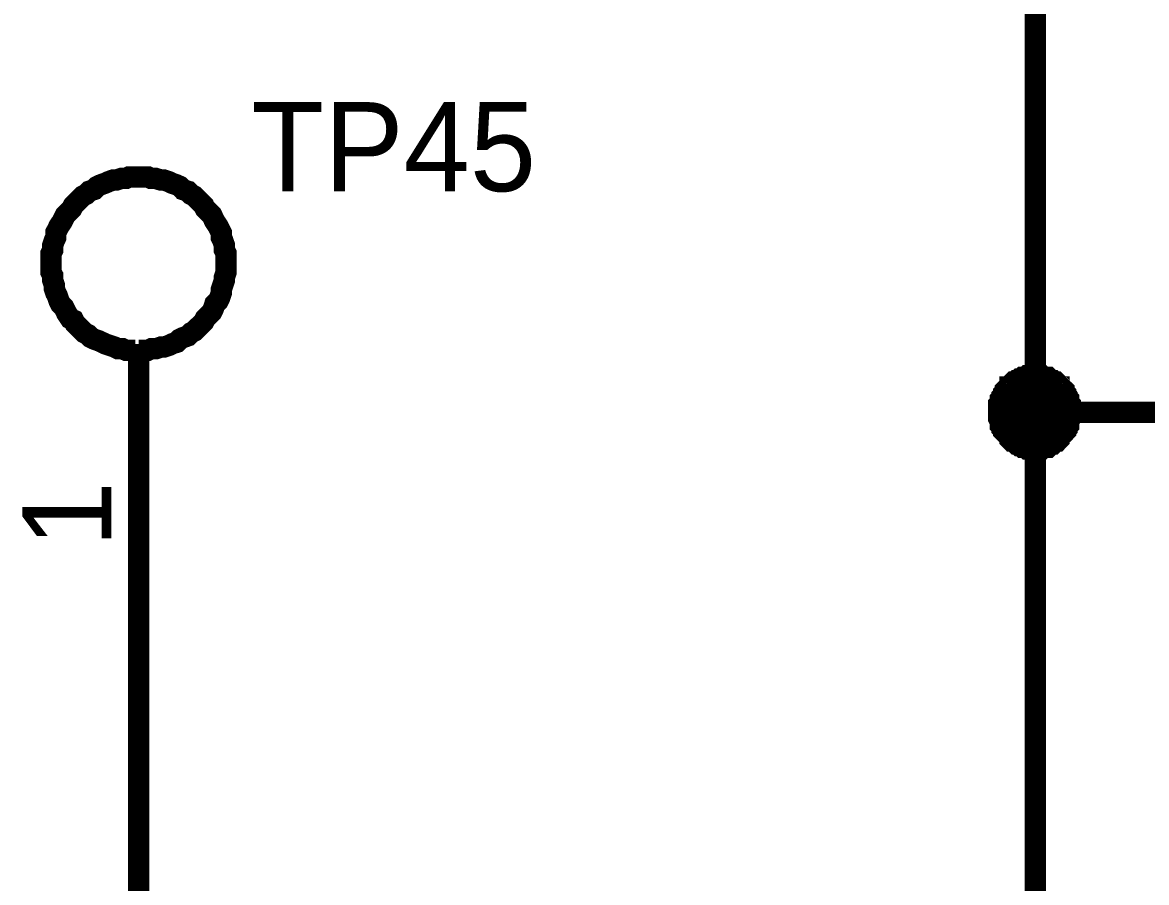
# Model space of a CAD drawing. Header units: millimetres. Extents: x 0 to 800, y 0 to 567.
# Drawn here: x 119.34 to 135.18, y 76.81 to 88.92 of the extents above; entities that cross this region are included whole.
import ezdxf

# ---------------------------------------------------------------- set-up
doc = ezdxf.new("R2010")
doc.units = ezdxf.units.MM
doc.layers.add('Sheet', color=255, linetype='Continuous')

msp = doc.modelspace()

# ---------------------------------------------------------------- linework, layer by layer
at = {"layer": 'Sheet'}
for points, const_width in [([(151.911, 83.301), (151.911, 83.435), (133.611, 83.435), (133.611, 91.051), (133.611, 92.126)], 0.3), ([(120.978, 86.75), (120.911, 86.75), (120.844, 86.75), (120.799, 86.728), (120.732, 86.728), (120.665, 86.706), (120.62, 86.706), (120.553, 86.683), (120.508, 86.661), (120.441, 86.638), (120.396, 86.616), (120.351, 86.571), (120.284, 86.549), (120.239, 86.504), (120.194, 86.482), (120.149, 86.437), (120.105, 86.392), (120.06, 86.347), (120.037, 86.302), (119.993, 86.258), (119.948, 86.213), (119.925, 86.168), (119.903, 86.123), (119.858, 86.056), (119.836, 86.011), (119.813, 85.966), (119.813, 85.899), (119.791, 85.854), (119.769, 85.787), (119.769, 85.72), (119.746, 85.675), (119.746, 85.608), (119.746, 85.541)], 0.3), ([(122.21, 85.541), (122.21, 85.608), (122.21, 85.675), (122.188, 85.72), (122.188, 85.787), (122.165, 85.854), (122.143, 85.899), (122.143, 85.966), (122.121, 86.011), (122.098, 86.056), (122.053, 86.123), (122.031, 86.168), (122.009, 86.213), (121.964, 86.258), (121.919, 86.302), (121.897, 86.347), (121.852, 86.392), (121.807, 86.437), (121.762, 86.482), (121.717, 86.504), (121.673, 86.549), (121.605, 86.571), (121.561, 86.616), (121.516, 86.638), (121.449, 86.661), (121.404, 86.683), (121.337, 86.706), (121.292, 86.706), (121.225, 86.728), (121.157, 86.728), (121.113, 86.75), (121.045, 86.75), (120.978, 86.75)], 0.3), ([(119.746, 85.541), (119.746, 85.474), (119.746, 85.406), (119.769, 85.362), (119.769, 85.295), (119.791, 85.227), (119.791, 85.183), (119.813, 85.115), (119.836, 85.071), (119.858, 85.003), (119.881, 84.959), (119.925, 84.914), (119.948, 84.869), (119.97, 84.824), (120.015, 84.757), (120.06, 84.735), (120.082, 84.69), (120.127, 84.645), (120.172, 84.6), (120.217, 84.555), (120.261, 84.533), (120.306, 84.488), (120.351, 84.466), (120.418, 84.443), (120.463, 84.421), (120.508, 84.399), (120.575, 84.376), (120.642, 84.354), (120.687, 84.331), (120.754, 84.331), (120.799, 84.309), (120.866, 84.309), (120.933, 84.309)], 0.3), ([(120.978, 84.309), (121.045, 84.309), (121.113, 84.309), (121.157, 84.331), (121.225, 84.331), (121.292, 84.354), (121.337, 84.354), (121.404, 84.376), (121.449, 84.399), (121.516, 84.421), (121.561, 84.466), (121.605, 84.488), (121.673, 84.511), (121.717, 84.555), (121.762, 84.578), (121.807, 84.623), (121.852, 84.667), (121.897, 84.712), (121.919, 84.757), (121.964, 84.802), (122.009, 84.847), (122.031, 84.891), (122.053, 84.959), (122.098, 85.003), (122.121, 85.048), (122.143, 85.115), (122.143, 85.16), (122.165, 85.227), (122.188, 85.295), (122.188, 85.339), (122.21, 85.406), (122.21, 85.474), (122.21, 85.541)], 0.3), ([(120.978, 84.399), (120.978, 80.904)], 0.3), ([(133.096, 83.435), (133.096, 83.458), (133.096, 83.48), (133.096, 83.525), (133.096, 83.547), (133.119, 83.57), (133.119, 83.592), (133.119, 83.615), (133.141, 83.637), (133.141, 83.659), (133.163, 83.682), (133.163, 83.704), (133.186, 83.727), (133.186, 83.749), (133.208, 83.771), (133.231, 83.794), (133.253, 83.794), (133.253, 83.816), (133.275, 83.839), (133.298, 83.861), (133.32, 83.861), (133.343, 83.883), (133.365, 83.883), (133.387, 83.906), (133.41, 83.906), (133.432, 83.928), (133.455, 83.928), (133.477, 83.928), (133.499, 83.951), (133.522, 83.951), (133.567, 83.951), (133.589, 83.951), (133.611, 83.951)], 0.3), ([(133.096, 83.435), (133.096, 83.458), (133.096, 83.48), (133.096, 83.525), (133.096, 83.547), (133.119, 83.57), (133.119, 83.592), (133.119, 83.615), (133.141, 83.637), (133.141, 83.659), (133.163, 83.682), (133.163, 83.704), (133.186, 83.727), (133.186, 83.749), (133.208, 83.771), (133.231, 83.794), (133.253, 83.794), (133.253, 83.816), (133.275, 83.839), (133.298, 83.861), (133.32, 83.861), (133.343, 83.883), (133.365, 83.883), (133.387, 83.906), (133.41, 83.906), (133.432, 83.928), (133.455, 83.928), (133.477, 83.928), (133.499, 83.951), (133.522, 83.951), (133.567, 83.951), (133.589, 83.951), (133.611, 83.951)], 0.3), ([(133.096, 83.435), (133.096, 83.458), (133.096, 83.48), (133.096, 83.525), (133.096, 83.547), (133.119, 83.57), (133.119, 83.592), (133.119, 83.615), (133.141, 83.637), (133.141, 83.659), (133.163, 83.682), (133.163, 83.704), (133.186, 83.727), (133.186, 83.749), (133.208, 83.771), (133.231, 83.794), (133.253, 83.794), (133.253, 83.816), (133.275, 83.839), (133.298, 83.861), (133.32, 83.861), (133.343, 83.883), (133.365, 83.883), (133.387, 83.906), (133.41, 83.906), (133.432, 83.928), (133.455, 83.928), (133.477, 83.928), (133.499, 83.951), (133.522, 83.951), (133.567, 83.951), (133.589, 83.951), (133.611, 83.951)], 0.3), ([(133.096, 83.435), (133.096, 83.458), (133.096, 83.48), (133.096, 83.525), (133.096, 83.547), (133.119, 83.57), (133.119, 83.592), (133.119, 83.615), (133.141, 83.637), (133.141, 83.659), (133.163, 83.682), (133.163, 83.704), (133.186, 83.727), (133.186, 83.749), (133.208, 83.771), (133.231, 83.794), (133.253, 83.794), (133.253, 83.816), (133.275, 83.839), (133.298, 83.861), (133.32, 83.861), (133.343, 83.883), (133.365, 83.883), (133.387, 83.906), (133.41, 83.906), (133.432, 83.928), (133.455, 83.928), (133.477, 83.928), (133.499, 83.951), (133.522, 83.951), (133.567, 83.951), (133.589, 83.951), (133.611, 83.951)], 0.3), ([(133.611, 83.951), (133.611, 83.951)], 0.3), ([(133.611, 83.951), (133.634, 83.951), (133.656, 83.951), (133.679, 83.951), (133.701, 83.951), (133.723, 83.928), (133.746, 83.928), (133.791, 83.928), (133.813, 83.906), (133.813, 83.906), (133.835, 83.883), (133.858, 83.883), (133.88, 83.861), (133.903, 83.861), (133.925, 83.839), (133.947, 83.816), (133.947, 83.794), (133.97, 83.794), (133.992, 83.771), (134.015, 83.749), (134.015, 83.727), (134.037, 83.704), (134.037, 83.682), (134.059, 83.659), (134.059, 83.637), (134.082, 83.615), (134.082, 83.592), (134.082, 83.57), (134.104, 83.547), (134.104, 83.525), (134.104, 83.48), (134.104, 83.458), (134.104, 83.435)], 0.3), ([(133.611, 83.951), (133.611, 83.951)], 0.3), ([(133.611, 83.951), (133.634, 83.951), (133.656, 83.951), (133.679, 83.951), (133.701, 83.951), (133.723, 83.928), (133.746, 83.928), (133.791, 83.928), (133.813, 83.906), (133.813, 83.906), (133.835, 83.883), (133.858, 83.883), (133.88, 83.861), (133.903, 83.861), (133.925, 83.839), (133.947, 83.816), (133.947, 83.794), (133.97, 83.794), (133.992, 83.771), (134.015, 83.749), (134.015, 83.727), (134.037, 83.704), (134.037, 83.682), (134.059, 83.659), (134.059, 83.637), (134.082, 83.615), (134.082, 83.592), (134.082, 83.57), (134.104, 83.547), (134.104, 83.525), (134.104, 83.48), (134.104, 83.458), (134.104, 83.435)], 0.3), ([(133.611, 83.951), (133.611, 83.951)], 0.3), ([(133.611, 83.951), (133.634, 83.951), (133.656, 83.951), (133.679, 83.951), (133.701, 83.951), (133.723, 83.928), (133.746, 83.928), (133.791, 83.928), (133.813, 83.906), (133.813, 83.906), (133.835, 83.883), (133.858, 83.883), (133.88, 83.861), (133.903, 83.861), (133.925, 83.839), (133.947, 83.816), (133.947, 83.794), (133.97, 83.794), (133.992, 83.771), (134.015, 83.749), (134.015, 83.727), (134.037, 83.704), (134.037, 83.682), (134.059, 83.659), (134.059, 83.637), (134.082, 83.615), (134.082, 83.592), (134.082, 83.57), (134.104, 83.547), (134.104, 83.525), (134.104, 83.48), (134.104, 83.458), (134.104, 83.435)], 0.3), ([(133.611, 83.951), (133.611, 83.951)], 0.3), ([(133.611, 83.951), (133.634, 83.951), (133.656, 83.951), (133.679, 83.951), (133.701, 83.951), (133.723, 83.928), (133.746, 83.928), (133.791, 83.928), (133.813, 83.906), (133.813, 83.906), (133.835, 83.883), (133.858, 83.883), (133.88, 83.861), (133.903, 83.861), (133.925, 83.839), (133.947, 83.816), (133.947, 83.794), (133.97, 83.794), (133.992, 83.771), (134.015, 83.749), (134.015, 83.727), (134.037, 83.704), (134.037, 83.682), (134.059, 83.659), (134.059, 83.637), (134.082, 83.615), (134.082, 83.592), (134.082, 83.57), (134.104, 83.547), (134.104, 83.525), (134.104, 83.48), (134.104, 83.458), (134.104, 83.435)], 0.3), ([(133.096, 83.435), (133.096, 83.458), (133.096, 83.48), (133.096, 83.525), (133.096, 83.547), (133.119, 83.57), (133.119, 83.592), (133.119, 83.615), (133.141, 83.637), (133.141, 83.659), (133.163, 83.682), (133.163, 83.704), (133.186, 83.727), (133.186, 83.749), (133.208, 83.771), (133.231, 83.794), (133.253, 83.794), (133.253, 83.816), (133.275, 83.839), (133.298, 83.861), (133.32, 83.861), (133.343, 83.883), (133.365, 83.883), (133.387, 83.906), (133.41, 83.906), (133.432, 83.928), (133.455, 83.928), (133.477, 83.928), (133.499, 83.951), (133.522, 83.951), (133.567, 83.951), (133.589, 83.951), (133.611, 83.951)], 0.0991), ([(133.096, 83.435), (133.096, 83.458), (133.096, 83.48), (133.096, 83.525), (133.096, 83.547), (133.119, 83.57), (133.119, 83.592), (133.119, 83.615), (133.141, 83.637), (133.141, 83.659), (133.163, 83.682), (133.163, 83.704), (133.186, 83.727), (133.186, 83.749), (133.208, 83.771), (133.231, 83.794), (133.253, 83.794), (133.253, 83.816), (133.275, 83.839), (133.298, 83.861), (133.32, 83.861), (133.343, 83.883), (133.365, 83.883), (133.387, 83.906), (133.41, 83.906), (133.432, 83.928), (133.455, 83.928), (133.477, 83.928), (133.499, 83.951), (133.522, 83.951), (133.567, 83.951), (133.589, 83.951), (133.611, 83.951)], 0.0991), ([(133.096, 83.435), (133.096, 83.458), (133.096, 83.48), (133.096, 83.525), (133.096, 83.547), (133.119, 83.57), (133.119, 83.592), (133.119, 83.615), (133.141, 83.637), (133.141, 83.659), (133.163, 83.682), (133.163, 83.704), (133.186, 83.727), (133.186, 83.749), (133.208, 83.771), (133.231, 83.794), (133.253, 83.794), (133.253, 83.816), (133.275, 83.839), (133.298, 83.861), (133.32, 83.861), (133.343, 83.883), (133.365, 83.883), (133.387, 83.906), (133.41, 83.906), (133.432, 83.928), (133.455, 83.928), (133.477, 83.928), (133.499, 83.951), (133.522, 83.951), (133.567, 83.951), (133.589, 83.951), (133.611, 83.951)], 0.0991), ([(133.096, 83.435), (133.096, 83.458), (133.096, 83.48), (133.096, 83.525), (133.096, 83.547), (133.119, 83.57), (133.119, 83.592), (133.119, 83.615), (133.141, 83.637), (133.141, 83.659), (133.163, 83.682), (133.163, 83.704), (133.186, 83.727), (133.186, 83.749), (133.208, 83.771), (133.231, 83.794), (133.253, 83.794), (133.253, 83.816), (133.275, 83.839), (133.298, 83.861), (133.32, 83.861), (133.343, 83.883), (133.365, 83.883), (133.387, 83.906), (133.41, 83.906), (133.432, 83.928), (133.455, 83.928), (133.477, 83.928), (133.499, 83.951), (133.522, 83.951), (133.567, 83.951), (133.589, 83.951), (133.611, 83.951)], 0.0991), ([(133.611, 83.951), (133.611, 83.951)], 0.0991), ([(133.611, 83.951), (133.634, 83.951), (133.656, 83.951), (133.679, 83.951), (133.701, 83.951), (133.723, 83.928), (133.746, 83.928), (133.791, 83.928), (133.813, 83.906), (133.813, 83.906), (133.835, 83.883), (133.858, 83.883), (133.88, 83.861), (133.903, 83.861), (133.925, 83.839), (133.947, 83.816), (133.947, 83.794), (133.97, 83.794), (133.992, 83.771), (134.015, 83.749), (134.015, 83.727), (134.037, 83.704), (134.037, 83.682), (134.059, 83.659), (134.059, 83.637), (134.082, 83.615), (134.082, 83.592), (134.082, 83.57), (134.104, 83.547), (134.104, 83.525), (134.104, 83.48), (134.104, 83.458), (134.104, 83.435)], 0.0991), ([(133.611, 83.951), (133.611, 83.951)], 0.0991), ([(133.611, 83.951), (133.634, 83.951), (133.656, 83.951), (133.679, 83.951), (133.701, 83.951), (133.723, 83.928), (133.746, 83.928), (133.791, 83.928), (133.813, 83.906), (133.813, 83.906), (133.835, 83.883), (133.858, 83.883), (133.88, 83.861), (133.903, 83.861), (133.925, 83.839), (133.947, 83.816), (133.947, 83.794), (133.97, 83.794), (133.992, 83.771), (134.015, 83.749), (134.015, 83.727), (134.037, 83.704), (134.037, 83.682), (134.059, 83.659), (134.059, 83.637), (134.082, 83.615), (134.082, 83.592), (134.082, 83.57), (134.104, 83.547), (134.104, 83.525), (134.104, 83.48), (134.104, 83.458), (134.104, 83.435)], 0.0991), ([(133.611, 83.951), (133.611, 83.951)], 0.0991), ([(133.611, 83.951), (133.634, 83.951), (133.656, 83.951), (133.679, 83.951), (133.701, 83.951), (133.723, 83.928), (133.746, 83.928), (133.791, 83.928), (133.813, 83.906), (133.813, 83.906), (133.835, 83.883), (133.858, 83.883), (133.88, 83.861), (133.903, 83.861), (133.925, 83.839), (133.947, 83.816), (133.947, 83.794), (133.97, 83.794), (133.992, 83.771), (134.015, 83.749), (134.015, 83.727), (134.037, 83.704), (134.037, 83.682), (134.059, 83.659), (134.059, 83.637), (134.082, 83.615), (134.082, 83.592), (134.082, 83.57), (134.104, 83.547), (134.104, 83.525), (134.104, 83.48), (134.104, 83.458), (134.104, 83.435)], 0.0991), ([(133.611, 83.951), (133.611, 83.951)], 0.0991), ([(133.611, 83.951), (133.634, 83.951), (133.656, 83.951), (133.679, 83.951), (133.701, 83.951), (133.723, 83.928), (133.746, 83.928), (133.791, 83.928), (133.813, 83.906), (133.813, 83.906), (133.835, 83.883), (133.858, 83.883), (133.88, 83.861), (133.903, 83.861), (133.925, 83.839), (133.947, 83.816), (133.947, 83.794), (133.97, 83.794), (133.992, 83.771), (134.015, 83.749), (134.015, 83.727), (134.037, 83.704), (134.037, 83.682), (134.059, 83.659), (134.059, 83.637), (134.082, 83.615), (134.082, 83.592), (134.082, 83.57), (134.104, 83.547), (134.104, 83.525), (134.104, 83.48), (134.104, 83.458), (134.104, 83.435)], 0.0991), ([(133.611, 82.92), (133.589, 82.92), (133.567, 82.92), (133.522, 82.92), (133.499, 82.92), (133.477, 82.943), (133.455, 82.943), (133.432, 82.943), (133.41, 82.965), (133.387, 82.965), (133.365, 82.987), (133.343, 82.987), (133.32, 83.01), (133.298, 83.032), (133.275, 83.032), (133.253, 83.055), (133.253, 83.077), (133.231, 83.099), (133.208, 83.122), (133.186, 83.144), (133.186, 83.144), (133.163, 83.167), (133.163, 83.189), (133.141, 83.211), (133.141, 83.234), (133.119, 83.256), (133.119, 83.279), (133.119, 83.301), (133.096, 83.346), (133.096, 83.368), (133.096, 83.391), (133.096, 83.413), (133.096, 83.435)], 0.3), ([(133.096, 83.435), (133.096, 83.435)], 0.3), ([(133.611, 82.92), (133.589, 82.92), (133.567, 82.92), (133.522, 82.92), (133.499, 82.92), (133.477, 82.943), (133.455, 82.943), (133.432, 82.943), (133.41, 82.965), (133.387, 82.965), (133.365, 82.987), (133.343, 82.987), (133.32, 83.01), (133.298, 83.032), (133.275, 83.032), (133.253, 83.055), (133.253, 83.077), (133.231, 83.099), (133.208, 83.122), (133.186, 83.144), (133.186, 83.144), (133.163, 83.167), (133.163, 83.189), (133.141, 83.211), (133.141, 83.234), (133.119, 83.256), (133.119, 83.279), (133.119, 83.301), (133.096, 83.346), (133.096, 83.368), (133.096, 83.391), (133.096, 83.413), (133.096, 83.435)], 0.3), ([(133.096, 83.435), (133.096, 83.435)], 0.3), ([(133.611, 82.92), (133.589, 82.92), (133.567, 82.92), (133.522, 82.92), (133.499, 82.92), (133.477, 82.943), (133.455, 82.943), (133.432, 82.943), (133.41, 82.965), (133.387, 82.965), (133.365, 82.987), (133.343, 82.987), (133.32, 83.01), (133.298, 83.032), (133.275, 83.032), (133.253, 83.055), (133.253, 83.077), (133.231, 83.099), (133.208, 83.122), (133.186, 83.144), (133.186, 83.144), (133.163, 83.167), (133.163, 83.189), (133.141, 83.211), (133.141, 83.234), (133.119, 83.256), (133.119, 83.279), (133.119, 83.301), (133.096, 83.346), (133.096, 83.368), (133.096, 83.391), (133.096, 83.413), (133.096, 83.435)], 0.3), ([(133.096, 83.435), (133.096, 83.435)], 0.3), ([(133.611, 82.92), (133.589, 82.92), (133.567, 82.92), (133.522, 82.92), (133.499, 82.92), (133.477, 82.943), (133.455, 82.943), (133.432, 82.943), (133.41, 82.965), (133.387, 82.965), (133.365, 82.987), (133.343, 82.987), (133.32, 83.01), (133.298, 83.032), (133.275, 83.032), (133.253, 83.055), (133.253, 83.077), (133.231, 83.099), (133.208, 83.122), (133.186, 83.144), (133.186, 83.144), (133.163, 83.167), (133.163, 83.189), (133.141, 83.211), (133.141, 83.234), (133.119, 83.256), (133.119, 83.279), (133.119, 83.301), (133.096, 83.346), (133.096, 83.368), (133.096, 83.391), (133.096, 83.413), (133.096, 83.435)], 0.3), ([(133.096, 83.435), (133.096, 83.435)], 0.3), ([(133.611, 82.92), (133.589, 82.92), (133.567, 82.92), (133.522, 82.92), (133.499, 82.92), (133.477, 82.943), (133.455, 82.943), (133.432, 82.943), (133.41, 82.965), (133.387, 82.965), (133.365, 82.987), (133.343, 82.987), (133.32, 83.01), (133.298, 83.032), (133.275, 83.032), (133.253, 83.055), (133.253, 83.077), (133.231, 83.099), (133.208, 83.122), (133.186, 83.144), (133.186, 83.144), (133.163, 83.167), (133.163, 83.189), (133.141, 83.211), (133.141, 83.234), (133.119, 83.256), (133.119, 83.279), (133.119, 83.301), (133.096, 83.346), (133.096, 83.368), (133.096, 83.391), (133.096, 83.413), (133.096, 83.435)], 0.0991), ([(133.096, 83.435), (133.096, 83.435)], 0.0991), ([(133.611, 82.92), (133.589, 82.92), (133.567, 82.92), (133.522, 82.92), (133.499, 82.92), (133.477, 82.943), (133.455, 82.943), (133.432, 82.943), (133.41, 82.965), (133.387, 82.965), (133.365, 82.987), (133.343, 82.987), (133.32, 83.01), (133.298, 83.032), (133.275, 83.032), (133.253, 83.055), (133.253, 83.077), (133.231, 83.099), (133.208, 83.122), (133.186, 83.144), (133.186, 83.144), (133.163, 83.167), (133.163, 83.189), (133.141, 83.211), (133.141, 83.234), (133.119, 83.256), (133.119, 83.279), (133.119, 83.301), (133.096, 83.346), (133.096, 83.368), (133.096, 83.391), (133.096, 83.413), (133.096, 83.435)], 0.0991), ([(133.096, 83.435), (133.096, 83.435)], 0.0991), ([(133.611, 82.92), (133.589, 82.92), (133.567, 82.92), (133.522, 82.92), (133.499, 82.92), (133.477, 82.943), (133.455, 82.943), (133.432, 82.943), (133.41, 82.965), (133.387, 82.965), (133.365, 82.987), (133.343, 82.987), (133.32, 83.01), (133.298, 83.032), (133.275, 83.032), (133.253, 83.055), (133.253, 83.077), (133.231, 83.099), (133.208, 83.122), (133.186, 83.144), (133.186, 83.144), (133.163, 83.167), (133.163, 83.189), (133.141, 83.211), (133.141, 83.234), (133.119, 83.256), (133.119, 83.279), (133.119, 83.301), (133.096, 83.346), (133.096, 83.368), (133.096, 83.391), (133.096, 83.413), (133.096, 83.435)], 0.0991), ([(133.096, 83.435), (133.096, 83.435)], 0.0991), ([(133.611, 82.92), (133.589, 82.92), (133.567, 82.92), (133.522, 82.92), (133.499, 82.92), (133.477, 82.943), (133.455, 82.943), (133.432, 82.943), (133.41, 82.965), (133.387, 82.965), (133.365, 82.987), (133.343, 82.987), (133.32, 83.01), (133.298, 83.032), (133.275, 83.032), (133.253, 83.055), (133.253, 83.077), (133.231, 83.099), (133.208, 83.122), (133.186, 83.144), (133.186, 83.144), (133.163, 83.167), (133.163, 83.189), (133.141, 83.211), (133.141, 83.234), (133.119, 83.256), (133.119, 83.279), (133.119, 83.301), (133.096, 83.346), (133.096, 83.368), (133.096, 83.391), (133.096, 83.413), (133.096, 83.435)], 0.0991), ([(133.096, 83.435), (133.096, 83.435)], 0.0991), ([(133.679, 68.451), (133.611, 68.518), (133.611, 83.435), (133.432, 83.435)], 0.3), ([(134.104, 83.435), (134.104, 83.413), (134.104, 83.391), (134.104, 83.368), (134.104, 83.346), (134.082, 83.301), (134.082, 83.279), (134.082, 83.256), (134.059, 83.234), (134.059, 83.211), (134.037, 83.189), (134.037, 83.167), (134.015, 83.144), (134.015, 83.144), (133.992, 83.122), (133.97, 83.099), (133.947, 83.077), (133.947, 83.055), (133.925, 83.032), (133.903, 83.032), (133.88, 83.01), (133.858, 82.987), (133.835, 82.987), (133.813, 82.965), (133.813, 82.965), (133.791, 82.943), (133.746, 82.943), (133.723, 82.943), (133.701, 82.92), (133.679, 82.92), (133.656, 82.92), (133.634, 82.92), (133.611, 82.92)], 0.3), ([(134.104, 83.435), (134.104, 83.413), (134.104, 83.391), (134.104, 83.368), (134.104, 83.346), (134.082, 83.301), (134.082, 83.279), (134.082, 83.256), (134.059, 83.234), (134.059, 83.211), (134.037, 83.189), (134.037, 83.167), (134.015, 83.144), (134.015, 83.144), (133.992, 83.122), (133.97, 83.099), (133.947, 83.077), (133.947, 83.055), (133.925, 83.032), (133.903, 83.032), (133.88, 83.01), (133.858, 82.987), (133.835, 82.987), (133.813, 82.965), (133.813, 82.965), (133.791, 82.943), (133.746, 82.943), (133.723, 82.943), (133.701, 82.92), (133.679, 82.92), (133.656, 82.92), (133.634, 82.92), (133.611, 82.92)], 0.3), ([(134.104, 83.435), (134.104, 83.413), (134.104, 83.391), (134.104, 83.368), (134.104, 83.346), (134.082, 83.301), (134.082, 83.279), (134.082, 83.256), (134.059, 83.234), (134.059, 83.211), (134.037, 83.189), (134.037, 83.167), (134.015, 83.144), (134.015, 83.144), (133.992, 83.122), (133.97, 83.099), (133.947, 83.077), (133.947, 83.055), (133.925, 83.032), (133.903, 83.032), (133.88, 83.01), (133.858, 82.987), (133.835, 82.987), (133.813, 82.965), (133.813, 82.965), (133.791, 82.943), (133.746, 82.943), (133.723, 82.943), (133.701, 82.92), (133.679, 82.92), (133.656, 82.92), (133.634, 82.92), (133.611, 82.92)], 0.3), ([(134.104, 83.435), (134.104, 83.413), (134.104, 83.391), (134.104, 83.368), (134.104, 83.346), (134.082, 83.301), (134.082, 83.279), (134.082, 83.256), (134.059, 83.234), (134.059, 83.211), (134.037, 83.189), (134.037, 83.167), (134.015, 83.144), (134.015, 83.144), (133.992, 83.122), (133.97, 83.099), (133.947, 83.077), (133.947, 83.055), (133.925, 83.032), (133.903, 83.032), (133.88, 83.01), (133.858, 82.987), (133.835, 82.987), (133.813, 82.965), (133.813, 82.965), (133.791, 82.943), (133.746, 82.943), (133.723, 82.943), (133.701, 82.92), (133.679, 82.92), (133.656, 82.92), (133.634, 82.92), (133.611, 82.92)], 0.3), ([(134.104, 83.435), (134.104, 83.413), (134.104, 83.391), (134.104, 83.368), (134.104, 83.346), (134.082, 83.301), (134.082, 83.279), (134.082, 83.256), (134.059, 83.234), (134.059, 83.211), (134.037, 83.189), (134.037, 83.167), (134.015, 83.144), (134.015, 83.144), (133.992, 83.122), (133.97, 83.099), (133.947, 83.077), (133.947, 83.055), (133.925, 83.032), (133.903, 83.032), (133.88, 83.01), (133.858, 82.987), (133.835, 82.987), (133.813, 82.965), (133.813, 82.965), (133.791, 82.943), (133.746, 82.943), (133.723, 82.943), (133.701, 82.92), (133.679, 82.92), (133.656, 82.92), (133.634, 82.92), (133.611, 82.92)], 0.0991), ([(134.104, 83.435), (134.104, 83.413), (134.104, 83.391), (134.104, 83.368), (134.104, 83.346), (134.082, 83.301), (134.082, 83.279), (134.082, 83.256), (134.059, 83.234), (134.059, 83.211), (134.037, 83.189), (134.037, 83.167), (134.015, 83.144), (134.015, 83.144), (133.992, 83.122), (133.97, 83.099), (133.947, 83.077), (133.947, 83.055), (133.925, 83.032), (133.903, 83.032), (133.88, 83.01), (133.858, 82.987), (133.835, 82.987), (133.813, 82.965), (133.813, 82.965), (133.791, 82.943), (133.746, 82.943), (133.723, 82.943), (133.701, 82.92), (133.679, 82.92), (133.656, 82.92), (133.634, 82.92), (133.611, 82.92)], 0.0991), ([(134.104, 83.435), (134.104, 83.413), (134.104, 83.391), (134.104, 83.368), (134.104, 83.346), (134.082, 83.301), (134.082, 83.279), (134.082, 83.256), (134.059, 83.234), (134.059, 83.211), (134.037, 83.189), (134.037, 83.167), (134.015, 83.144), (134.015, 83.144), (133.992, 83.122), (133.97, 83.099), (133.947, 83.077), (133.947, 83.055), (133.925, 83.032), (133.903, 83.032), (133.88, 83.01), (133.858, 82.987), (133.835, 82.987), (133.813, 82.965), (133.813, 82.965), (133.791, 82.943), (133.746, 82.943), (133.723, 82.943), (133.701, 82.92), (133.679, 82.92), (133.656, 82.92), (133.634, 82.92), (133.611, 82.92)], 0.0991), ([(134.104, 83.435), (134.104, 83.413), (134.104, 83.391), (134.104, 83.368), (134.104, 83.346), (134.082, 83.301), (134.082, 83.279), (134.082, 83.256), (134.059, 83.234), (134.059, 83.211), (134.037, 83.189), (134.037, 83.167), (134.015, 83.144), (134.015, 83.144), (133.992, 83.122), (133.97, 83.099), (133.947, 83.077), (133.947, 83.055), (133.925, 83.032), (133.903, 83.032), (133.88, 83.01), (133.858, 82.987), (133.835, 82.987), (133.813, 82.965), (133.813, 82.965), (133.791, 82.943), (133.746, 82.943), (133.723, 82.943), (133.701, 82.92), (133.679, 82.92), (133.656, 82.92), (133.634, 82.92), (133.611, 82.92)], 0.0991), ([(134.104, 83.435), (134.104, 83.435), (134.104, 83.435), (134.104, 83.435), (134.104, 83.435), (134.104, 83.435), (134.104, 83.435), (134.104, 83.435), (134.104, 83.435), (134.104, 83.435), (134.104, 83.435), (134.104, 83.435), (134.104, 83.435), (134.104, 83.435), (134.104, 83.435), (134.104, 83.435), (134.104, 83.435), (134.104, 83.435), (134.104, 83.435), (134.104, 83.435), (134.104, 83.435), (134.104, 83.435), (134.104, 83.435), (134.104, 83.435), (134.104, 83.435), (134.104, 83.435), (134.104, 83.435), (134.104, 83.435), (134.104, 83.435), (134.104, 83.435), (134.104, 83.435), (134.104, 83.435), (134.104, 83.435)], 0.3), ([(134.104, 83.435), (134.104, 83.435)], 0.3), ([(134.104, 83.435), (134.104, 83.435), (134.104, 83.435), (134.104, 83.435), (134.104, 83.435), (134.104, 83.435), (134.104, 83.435), (134.104, 83.435), (134.104, 83.435), (134.104, 83.435), (134.104, 83.435), (134.104, 83.435), (134.104, 83.435), (134.104, 83.435), (134.104, 83.435), (134.104, 83.435), (134.104, 83.435), (134.104, 83.435), (134.104, 83.435), (134.104, 83.435), (134.104, 83.435), (134.104, 83.435), (134.104, 83.435), (134.104, 83.435), (134.104, 83.435), (134.104, 83.435), (134.104, 83.435), (134.104, 83.435), (134.104, 83.435), (134.104, 83.435), (134.104, 83.435), (134.104, 83.435), (134.104, 83.435)], 0.3), ([(134.104, 83.435), (134.104, 83.435)], 0.3), ([(134.104, 83.435), (134.104, 83.435), (134.104, 83.435), (134.104, 83.435), (134.104, 83.435), (134.104, 83.435), (134.104, 83.435), (134.104, 83.435), (134.104, 83.435), (134.104, 83.435), (134.104, 83.435), (134.104, 83.435), (134.104, 83.435), (134.104, 83.435), (134.104, 83.435), (134.104, 83.435), (134.104, 83.435), (134.104, 83.435), (134.104, 83.435), (134.104, 83.435), (134.104, 83.435), (134.104, 83.435), (134.104, 83.435), (134.104, 83.435), (134.104, 83.435), (134.104, 83.435), (134.104, 83.435), (134.104, 83.435), (134.104, 83.435), (134.104, 83.435), (134.104, 83.435), (134.104, 83.435), (134.104, 83.435)], 0.3), ([(134.104, 83.435), (134.104, 83.435)], 0.3), ([(134.104, 83.435), (134.104, 83.435), (134.104, 83.435), (134.104, 83.435), (134.104, 83.435), (134.104, 83.435), (134.104, 83.435), (134.104, 83.435), (134.104, 83.435), (134.104, 83.435), (134.104, 83.435), (134.104, 83.435), (134.104, 83.435), (134.104, 83.435), (134.104, 83.435), (134.104, 83.435), (134.104, 83.435), (134.104, 83.435), (134.104, 83.435), (134.104, 83.435), (134.104, 83.435), (134.104, 83.435), (134.104, 83.435), (134.104, 83.435), (134.104, 83.435), (134.104, 83.435), (134.104, 83.435), (134.104, 83.435), (134.104, 83.435), (134.104, 83.435), (134.104, 83.435), (134.104, 83.435), (134.104, 83.435)], 0.3), ([(134.104, 83.435), (134.104, 83.435)], 0.3), ([(134.104, 83.435), (134.104, 83.435), (134.104, 83.435), (134.104, 83.435), (134.104, 83.435), (134.104, 83.435), (134.104, 83.435), (134.104, 83.435), (134.104, 83.435), (134.104, 83.435), (134.104, 83.435), (134.104, 83.435), (134.104, 83.435), (134.104, 83.435), (134.104, 83.435), (134.104, 83.435), (134.104, 83.435), (134.104, 83.435), (134.104, 83.435), (134.104, 83.435), (134.104, 83.435), (134.104, 83.435), (134.104, 83.435), (134.104, 83.435), (134.104, 83.435), (134.104, 83.435), (134.104, 83.435), (134.104, 83.435), (134.104, 83.435), (134.104, 83.435), (134.104, 83.435), (134.104, 83.435), (134.104, 83.435)], 0.0991), ([(134.104, 83.435), (134.104, 83.435)], 0.0991), ([(134.104, 83.435), (134.104, 83.435), (134.104, 83.435), (134.104, 83.435), (134.104, 83.435), (134.104, 83.435), (134.104, 83.435), (134.104, 83.435), (134.104, 83.435), (134.104, 83.435), (134.104, 83.435), (134.104, 83.435), (134.104, 83.435), (134.104, 83.435), (134.104, 83.435), (134.104, 83.435), (134.104, 83.435), (134.104, 83.435), (134.104, 83.435), (134.104, 83.435), (134.104, 83.435), (134.104, 83.435), (134.104, 83.435), (134.104, 83.435), (134.104, 83.435), (134.104, 83.435), (134.104, 83.435), (134.104, 83.435), (134.104, 83.435), (134.104, 83.435), (134.104, 83.435), (134.104, 83.435), (134.104, 83.435)], 0.0991), ([(134.104, 83.435), (134.104, 83.435)], 0.0991), ([(134.104, 83.435), (134.104, 83.435), (134.104, 83.435), (134.104, 83.435), (134.104, 83.435), (134.104, 83.435), (134.104, 83.435), (134.104, 83.435), (134.104, 83.435), (134.104, 83.435), (134.104, 83.435), (134.104, 83.435), (134.104, 83.435), (134.104, 83.435), (134.104, 83.435), (134.104, 83.435), (134.104, 83.435), (134.104, 83.435), (134.104, 83.435), (134.104, 83.435), (134.104, 83.435), (134.104, 83.435), (134.104, 83.435), (134.104, 83.435), (134.104, 83.435), (134.104, 83.435), (134.104, 83.435), (134.104, 83.435), (134.104, 83.435), (134.104, 83.435), (134.104, 83.435), (134.104, 83.435), (134.104, 83.435)], 0.0991), ([(134.104, 83.435), (134.104, 83.435)], 0.0991), ([(134.104, 83.435), (134.104, 83.435), (134.104, 83.435), (134.104, 83.435), (134.104, 83.435), (134.104, 83.435), (134.104, 83.435), (134.104, 83.435), (134.104, 83.435), (134.104, 83.435), (134.104, 83.435), (134.104, 83.435), (134.104, 83.435), (134.104, 83.435), (134.104, 83.435), (134.104, 83.435), (134.104, 83.435), (134.104, 83.435), (134.104, 83.435), (134.104, 83.435), (134.104, 83.435), (134.104, 83.435), (134.104, 83.435), (134.104, 83.435), (134.104, 83.435), (134.104, 83.435), (134.104, 83.435), (134.104, 83.435), (134.104, 83.435), (134.104, 83.435), (134.104, 83.435), (134.104, 83.435), (134.104, 83.435)], 0.0991), ([(134.104, 83.435), (134.104, 83.435)], 0.0991), ([(120.978, 75.372), (120.978, 80.904)], 0.3)]:
    msp.add_lwpolyline(points, dxfattribs=dict(at, const_width=const_width))
at = {"layer": 'Sheet', "const_width": 0.508}
msp.add_lwpolyline([(133.34, 83.444, 1), (133.848, 83.444, 1)], format="xyb", close=True, dxfattribs=at)

# ---------------------------------------------------------------- texts
at = {"layer": 'Sheet'}
msp.add_text('TP45', height=1.2543, dxfattribs=at).set_placement((122.569, 86.549))
msp.add_text('1', height=1.254, rotation=90, dxfattribs=at).set_placement((120.597, 81.532))

doc.saveas('drawing.dxf')
